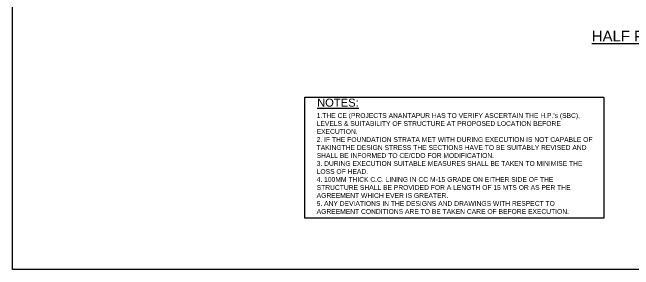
# Model space of a CAD drawing. Header units: inches. Extents: x 19201.6 to 19297.2, y 19008.4 to 19074.4.
# Drawn here: x 19201.6 to 19236.53, y 19008.42 to 19022.91 of the extents above; entities that cross this region are included whole.
import ezdxf

# ---------------------------------------------------------------- set-up
doc = ezdxf.new("R2010")
doc.units = ezdxf.units.IN
doc.header["$MEASUREMENT"] = 0
for name, color, linetype in [('DIMENSION', 255, 'Continuous'), ('DRAWING', 2, 'Continuous'), ('TEXT', 255, 'Continuous')]:
    doc.layers.add(name, color=color, linetype=linetype)
doc.styles.get("Standard").update_dxf_attribs({"font": 'arial.ttf'})

msp = doc.modelspace()

# ---------------------------------------------------------------- linework, layer by layer
at = {"layer": 'DIMENSION'}
msp.add_lwpolyline([(19218.04106, 19018.1359), (19234.86123, 19018.1359), (19234.86123, 19011.31683), (19218.04106, 19011.31683)], close=True, dxfattribs=at)
at = {"layer": 'DRAWING'}
msp.add_lwpolyline([(19296.90739, 19008.42213), (19201.60416, 19008.42213), (19201.60416, 19074.43576), (19296.90739, 19074.43576)], close=True, dxfattribs=at)

# ---------------------------------------------------------------- texts
at = {"layer": 'TEXT'}
msp.add_text('%%UHALF PLAN AT TOP & HALF AT BOTTOM', height=0.6, dxfattribs=at).set_placement((19234.18003, 19021.27004))
at = {"layer": 'TEXT', "attachment_point": 1}
for s, insert, char_height, width in [('{\\LNOTES:}', (19218.73243, 19018.0496), 0.45, 19.5165549), ("1.THE CE (PROJECTS ANANTAPUR HAS TO VERIFY ASCERTAIN THE H.P.'s (SBC),  LEVELS & SUITABILITY OF STRUCTURE AT PROPOSED LOCATION BEFORE EXECUTION.\\P2. IF THE FOUNDATION STRATA MET WITH DURING EXECUTION IS NOT CAPABLE OF TAKINGTHE DESIGN STRESS THE SECTIONS HAVE TO BE SUITABLY REVISED AND SHALL BE INFORMED TO CE/CDO FOR MODIFICATION.\\P3. DURING EXECUTION SUITABLE MEASURES SHALL BE TAKEN TO MINIMISE THE LOSS OF HEAD.\\P4. 100MM THICK C.C. LINING IN CC M-15 GRADE ON EITHER SIDE OF THE STRUCTURE SHALL BE PROVIDED FOR A LENGTH OF 15 MTS OR AS PER THE AGREEMENT WHICH EVER IS GREATER.\\P5. ANY DEVIATIONS IN THE DESIGNS AND DRAWINGS WITH RESPECT TO AGREEMENT CONDITIONS ARE TO BE TAKEN CARE OF BEFORE EXECUTION.", (19218.70887, 19017.23223), 0.27, 15.58)]:
    msp.add_mtext(s, dxfattribs=dict(at, insert=insert, char_height=char_height, width=width))

doc.saveas('drawing.dxf')
